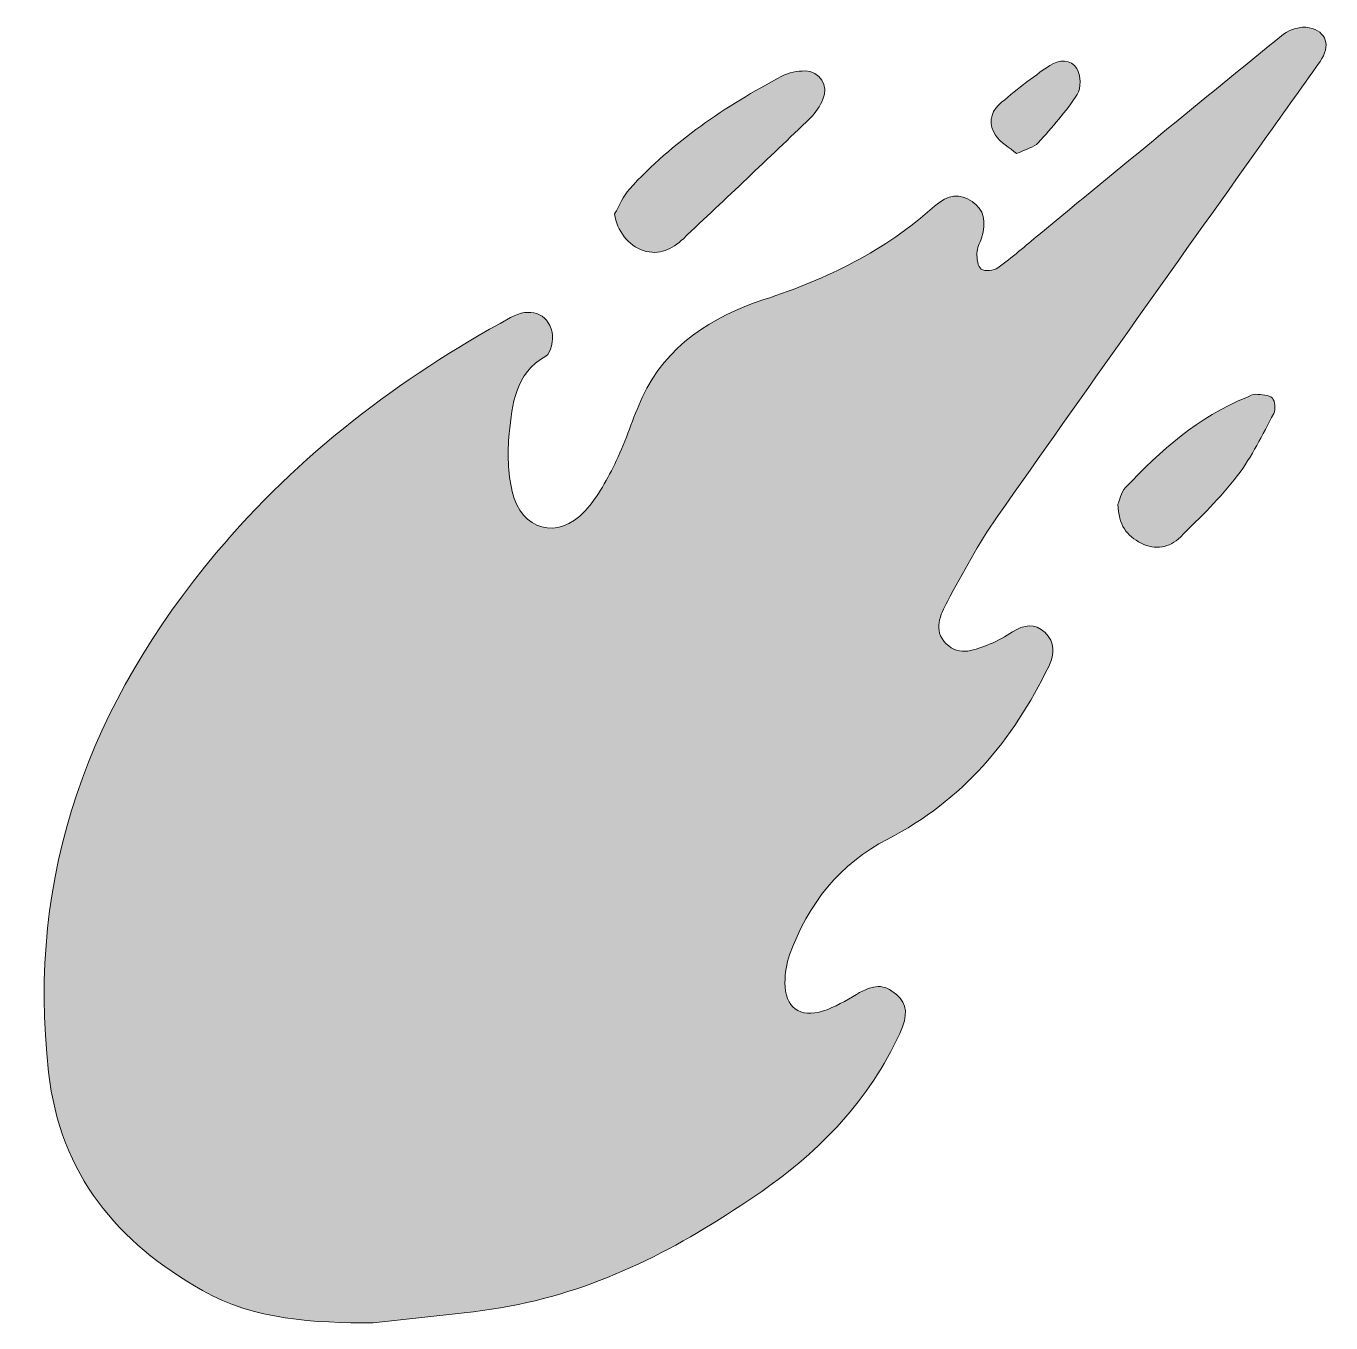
# Model space of a CAD drawing. Header units: inches. Extents: x 8.81 to 13.14, y -13.15 to -8.85.
import ezdxf

# ---------------------------------------------------------------- set-up
doc = ezdxf.new("R2010")
doc.units = ezdxf.units.IN
doc.header["$MEASUREMENT"] = 0
doc.layers.add('Icons', color=7, linetype='Continuous')

# ---------------------------------------------------------------- blocks, each defined once
blk = doc.blocks.new('block 3')
at = {"layer": 'Icons', "true_color": 0xffffff}
h = blk.add_hatch(color=7, dxfattribs=at)
h.dxf.hatch_style = 2
edge = h.paths.add_edge_path()
edge.add_spline(control_points=[(9.9641, -13.1496), (9.7671, -13.1495), (9.5709, -13.1406), (9.3973, -13.0423), (9.1156, -12.8829), (8.9247, -12.6587), (8.8862, -12.3176), (8.8115, -11.6564), (9.0247, -11.093), (9.4429, -10.5941), (9.7159, -10.2684), (10.0485, -10.0163), (10.4198, -9.813), (10.4837, -9.7779), (10.5433, -9.7971), (10.5581, -9.862), (10.5637, -9.8863), (10.5546, -9.9311), (10.5376, -9.9408), (10.4349, -9.9993), (10.4251, -10.1), (10.4157, -10.1981), (10.4097, -10.2614), (10.411, -10.3285), (10.4255, -10.39), (10.4561, -10.5199), (10.5767, -10.5525), (10.6673, -10.4549), (10.7112, -10.4077), (10.7425, -10.3469), (10.7713, -10.2881), (10.8044, -10.2206), (10.8251, -10.1471), (10.857, -10.0789), (10.9382, -9.9051), (11.0878, -9.8103), (11.2614, -9.7535), (11.4706, -9.6851), (11.6635, -9.5915), (11.8283, -9.4431), (11.8735, -9.4024), (11.9125, -9.4008), (11.9526, -9.4281), (11.9919, -9.4549), (12.0017, -9.493), (11.9837, -9.5497), (11.9785, -9.5662), (11.9686, -9.5825), (11.9684, -9.5989), (11.9683, -9.6174), (11.9712, -9.6442), (11.983, -9.6522), (11.9954, -9.6606), (12.0248, -9.6576), (12.0383, -9.6478), (12.0856, -9.6139), (12.1292, -9.575), (12.1742, -9.538), (12.4446, -9.3157), (12.7146, -9.0929), (12.9866, -8.8726), (13.0076, -8.8555), (13.0453, -8.8457), (13.0715, -8.8511), (13.13, -8.8629), (13.144, -8.9117), (13.1082, -8.9629), (13.0441, -9.0546), (12.9783, -9.1451), (12.9135, -9.2363), (12.6205, -9.6488), (12.3264, -10.0605), (12.0358, -10.4747), (11.9737, -10.5633), (11.922, -10.6597), (11.8706, -10.7552), (11.8474, -10.7984), (11.8216, -10.8513), (11.8664, -10.8954), (11.911, -10.9394), (11.9639, -10.9159), (12.0123, -10.8964), (12.0384, -10.8859), (12.0632, -10.8714), (12.0871, -10.8564), (12.1241, -10.8332), (12.1609, -10.825), (12.1947, -10.8585), (12.228, -10.8913), (12.2276, -10.9282), (12.207, -10.9706), (12.0876, -11.217), (11.9209, -11.4159), (11.6723, -11.5439), (11.5139, -11.6254), (11.4071, -11.7599), (11.3467, -11.9282), (11.3363, -11.9572), (11.3314, -11.9897), (11.3312, -12.0206), (11.3308, -12.1024), (11.3806, -12.1397), (11.459, -12.1142), (11.4974, -12.1017), (11.5333, -12.0803), (11.5683, -12.0596), (11.6267, -12.025), (11.6599, -12.0239), (11.7011, -12.0601), (11.7377, -12.0924), (11.7407, -12.127), (11.7124, -12.1888), (11.6118, -12.4091), (11.4499, -12.5771), (11.2541, -12.713), (11.007, -12.8845), (10.7441, -13.0281), (10.4462, -13.0881), (10.2878, -13.12), (10.125, -13.1298), (9.9641, -13.1496)], knot_values=[0, 0, 0, 0, 1, 1, 1, 2, 2, 2, 3, 3, 3, 4, 4, 4, 5, 5, 5, 6, 6, 6, 7, 7, 7, 8, 8, 8, 9, 9, 9, 10, 10, 10, 11, 11, 11, 12, 12, 12, 13, 13, 13, 14, 14, 14, 15, 15, 15, 16, 16, 16, 17, 17, 17, 18, 18, 18, 19, 19, 19, 20, 20, 20, 21, 21, 21, 22, 22, 22, 23, 23, 23, 24, 24, 24, 25, 25, 25, 26, 26, 26, 27, 27, 27, 28, 28, 28, 29, 29, 29, 30, 30, 30, 31, 31, 31, 32, 32, 32, 33, 33, 33, 34, 34, 34, 35, 35, 35, 36, 36, 36, 37, 37, 37, 38, 38, 38, 39, 39, 39, 40, 40, 40, 40], degree=3, periodic=1)
h = blk.add_hatch(color=7, dxfattribs=at)
h.dxf.hatch_style = 2
edge = h.paths.add_edge_path()
edge.add_spline(control_points=[(12.1006, -9.2688), (12.0766, -9.2487), (12.0471, -9.2326), (12.0302, -9.2078), (12.0082, -9.1755), (12.0118, -9.1334), (12.0407, -9.1076), (12.0941, -9.0599), (12.1519, -9.0165), (12.2112, -8.9761), (12.2397, -8.9567), (12.2816, -8.9549), (12.3003, -8.9868), (12.3133, -9.0089), (12.3152, -9.0518), (12.3018, -9.0723), (12.2645, -9.1297), (12.2184, -9.1819), (12.1721, -9.2328), (12.1577, -9.2486), (12.1316, -9.2538), (12.1006, -9.2688)], knot_values=[0, 0, 0, 0, 1, 1, 1, 2, 2, 2, 3, 3, 3, 4, 4, 4, 5, 5, 5, 6, 6, 6, 7, 7, 7, 7], degree=3, periodic=1)
h = blk.add_hatch(color=7, dxfattribs=at)
h.dxf.hatch_style = 2
edge = h.paths.add_edge_path()
edge.add_spline(control_points=[(10.7655, -9.4689), (10.7817, -9.4413), (10.7936, -9.4098), (10.8147, -9.3867), (10.9588, -9.2286), (11.1338, -9.1113), (11.3214, -9.0119), (11.3439, -8.9999), (11.3725, -8.9944), (11.3982, -8.9946), (11.4466, -8.995), (11.477, -9.0443), (11.4572, -9.0883), (11.4471, -9.1109), (11.4334, -9.1337), (11.4158, -9.1507), (11.2759, -9.285), (11.1348, -9.4181), (10.9938, -9.5512), (10.9564, -9.5865), (10.9144, -9.6077), (10.8609, -9.5906), (10.8109, -9.5747), (10.7733, -9.5249), (10.7655, -9.4689)], knot_values=[0, 0, 0, 0, 1, 1, 1, 2, 2, 2, 3, 3, 3, 4, 4, 4, 5, 5, 5, 6, 6, 6, 7, 7, 7, 8, 8, 8, 8], degree=3, periodic=1)
h = blk.add_hatch(color=7, dxfattribs=at)
h.dxf.hatch_style = 2
edge = h.paths.add_edge_path()
edge.add_spline(control_points=[(12.437, -10.4326), (12.4418, -10.4215), (12.4463, -10.394), (12.4622, -10.3773), (12.5787, -10.2547), (12.7036, -10.1426), (12.8636, -10.0781), (12.8738, -10.0739), (12.8845, -10.0669), (12.8945, -10.0676), (12.9136, -10.0688), (12.9376, -10.069), (12.9496, -10.0803), (12.9592, -10.0892), (12.9612, -10.1178), (12.9541, -10.1311), (12.9167, -10.2015), (12.8819, -10.2749), (12.8337, -10.3377), (12.7776, -10.411), (12.7102, -10.4761), (12.6444, -10.5414), (12.6081, -10.5773), (12.5611, -10.5859), (12.5136, -10.5617), (12.4671, -10.5381), (12.438, -10.5011), (12.437, -10.4326)], knot_values=[0, 0, 0, 0, 1, 1, 1, 2, 2, 2, 3, 3, 3, 4, 4, 4, 5, 5, 5, 6, 6, 6, 7, 7, 7, 8, 8, 8, 9, 9, 9, 9], degree=3, periodic=1)
at = {"layer": 'Icons', "lineweight": 0}
for points, knots in [([(9.9641, -13.1496), (9.7671, -13.1495), (9.5709, -13.1406), (9.3973, -13.0423), (9.1156, -12.8829), (8.9247, -12.6587), (8.8862, -12.3176), (8.8115, -11.6564), (9.0247, -11.093), (9.4429, -10.5941), (9.7159, -10.2684), (10.0485, -10.0163), (10.4198, -9.813), (10.4837, -9.7779), (10.5433, -9.7971), (10.5581, -9.862), (10.5637, -9.8863), (10.5546, -9.9311), (10.5376, -9.9408), (10.4349, -9.9993), (10.4251, -10.1), (10.4157, -10.1981), (10.4097, -10.2614), (10.411, -10.3285), (10.4255, -10.39), (10.4561, -10.5199), (10.5767, -10.5525), (10.6673, -10.4549), (10.7112, -10.4077), (10.7425, -10.3469), (10.7713, -10.2881), (10.8044, -10.2206), (10.8251, -10.1471), (10.857, -10.0789), (10.9382, -9.9051), (11.0878, -9.8103), (11.2614, -9.7535), (11.4706, -9.6851), (11.6635, -9.5915), (11.8283, -9.4431), (11.8735, -9.4024), (11.9125, -9.4008), (11.9526, -9.4281), (11.9919, -9.4549), (12.0017, -9.493), (11.9837, -9.5497), (11.9785, -9.5662), (11.9686, -9.5825), (11.9684, -9.5989), (11.9683, -9.6174), (11.9712, -9.6442), (11.983, -9.6522), (11.9954, -9.6606), (12.0248, -9.6576), (12.0383, -9.6478), (12.0856, -9.6139), (12.1292, -9.575), (12.1742, -9.538), (12.4446, -9.3157), (12.7146, -9.0929), (12.9866, -8.8726), (13.0076, -8.8555), (13.0453, -8.8457), (13.0715, -8.8511), (13.13, -8.8629), (13.144, -8.9117), (13.1082, -8.9629), (13.0441, -9.0546), (12.9783, -9.1451), (12.9135, -9.2363), (12.6205, -9.6488), (12.3264, -10.0605), (12.0358, -10.4747), (11.9737, -10.5633), (11.922, -10.6597), (11.8706, -10.7552), (11.8474, -10.7984), (11.8216, -10.8513), (11.8664, -10.8954), (11.911, -10.9394), (11.9639, -10.9159), (12.0123, -10.8964), (12.0384, -10.8859), (12.0632, -10.8714), (12.0871, -10.8564), (12.1241, -10.8332), (12.1609, -10.825), (12.1947, -10.8585), (12.228, -10.8913), (12.2276, -10.9282), (12.207, -10.9706), (12.0876, -11.217), (11.9209, -11.4159), (11.6723, -11.5439), (11.5139, -11.6254), (11.4071, -11.7599), (11.3467, -11.9282), (11.3363, -11.9572), (11.3314, -11.9897), (11.3312, -12.0206), (11.3308, -12.1024), (11.3806, -12.1397), (11.459, -12.1142), (11.4974, -12.1017), (11.5333, -12.0803), (11.5683, -12.0596), (11.6267, -12.025), (11.6599, -12.0239), (11.7011, -12.0601), (11.7377, -12.0924), (11.7407, -12.127), (11.7124, -12.1888), (11.6118, -12.4091), (11.4499, -12.5771), (11.2541, -12.713), (11.007, -12.8845), (10.7441, -13.0281), (10.4462, -13.0881), (10.2878, -13.12), (10.125, -13.1298), (9.9641, -13.1496)], [0, 0, 0, 0, 1, 1, 1, 2, 2, 2, 3, 3, 3, 4, 4, 4, 5, 5, 5, 6, 6, 6, 7, 7, 7, 8, 8, 8, 9, 9, 9, 10, 10, 10, 11, 11, 11, 12, 12, 12, 13, 13, 13, 14, 14, 14, 15, 15, 15, 16, 16, 16, 17, 17, 17, 18, 18, 18, 19, 19, 19, 20, 20, 20, 21, 21, 21, 22, 22, 22, 23, 23, 23, 24, 24, 24, 25, 25, 25, 26, 26, 26, 27, 27, 27, 28, 28, 28, 29, 29, 29, 30, 30, 30, 31, 31, 31, 32, 32, 32, 33, 33, 33, 34, 34, 34, 35, 35, 35, 36, 36, 36, 37, 37, 37, 38, 38, 38, 39, 39, 39, 40, 40, 40, 40]), ([(12.1006, -9.2688), (12.0766, -9.2487), (12.0471, -9.2326), (12.0302, -9.2078), (12.0082, -9.1755), (12.0118, -9.1334), (12.0407, -9.1076), (12.0941, -9.0599), (12.1519, -9.0165), (12.2112, -8.9761), (12.2397, -8.9567), (12.2816, -8.9549), (12.3003, -8.9868), (12.3133, -9.0089), (12.3152, -9.0518), (12.3018, -9.0723), (12.2645, -9.1297), (12.2184, -9.1819), (12.1721, -9.2328), (12.1577, -9.2486), (12.1316, -9.2538), (12.1006, -9.2688)], [0, 0, 0, 0, 1, 1, 1, 2, 2, 2, 3, 3, 3, 4, 4, 4, 5, 5, 5, 6, 6, 6, 7, 7, 7, 7]), ([(10.7655, -9.4689), (10.7817, -9.4413), (10.7936, -9.4098), (10.8147, -9.3867), (10.9588, -9.2286), (11.1338, -9.1113), (11.3214, -9.0119), (11.3439, -8.9999), (11.3725, -8.9944), (11.3982, -8.9946), (11.4466, -8.995), (11.477, -9.0443), (11.4572, -9.0883), (11.4471, -9.1109), (11.4334, -9.1337), (11.4158, -9.1507), (11.2759, -9.285), (11.1348, -9.4181), (10.9938, -9.5512), (10.9564, -9.5865), (10.9144, -9.6077), (10.8609, -9.5906), (10.8109, -9.5747), (10.7733, -9.5249), (10.7655, -9.4689)], [0, 0, 0, 0, 1, 1, 1, 2, 2, 2, 3, 3, 3, 4, 4, 4, 5, 5, 5, 6, 6, 6, 7, 7, 7, 8, 8, 8, 8]), ([(12.437, -10.4326), (12.4418, -10.4215), (12.4463, -10.394), (12.4622, -10.3773), (12.5787, -10.2547), (12.7036, -10.1426), (12.8636, -10.0781), (12.8738, -10.0739), (12.8845, -10.0669), (12.8945, -10.0676), (12.9136, -10.0688), (12.9376, -10.069), (12.9496, -10.0803), (12.9592, -10.0892), (12.9612, -10.1178), (12.9541, -10.1311), (12.9167, -10.2015), (12.8819, -10.2749), (12.8337, -10.3377), (12.7776, -10.411), (12.7102, -10.4761), (12.6444, -10.5414), (12.6081, -10.5773), (12.5611, -10.5859), (12.5136, -10.5617), (12.4671, -10.5381), (12.438, -10.5011), (12.437, -10.4326)], [0, 0, 0, 0, 1, 1, 1, 2, 2, 2, 3, 3, 3, 4, 4, 4, 5, 5, 5, 6, 6, 6, 7, 7, 7, 8, 8, 8, 9, 9, 9, 9])]:
    blk.add_open_spline(points, degree=3, knots=knots, dxfattribs=at)
blk = doc.blocks.new('block 2')
at = {"layer": 'Icons'}
blk.add_blockref('block 3', (0, 0), dxfattribs=at)

msp = doc.modelspace()

# ---------------------------------------------------------------- block references
at = {"layer": 'Icons'}
msp.add_blockref('block 2', (0, 0), dxfattribs=at)

doc.saveas('drawing.dxf')
